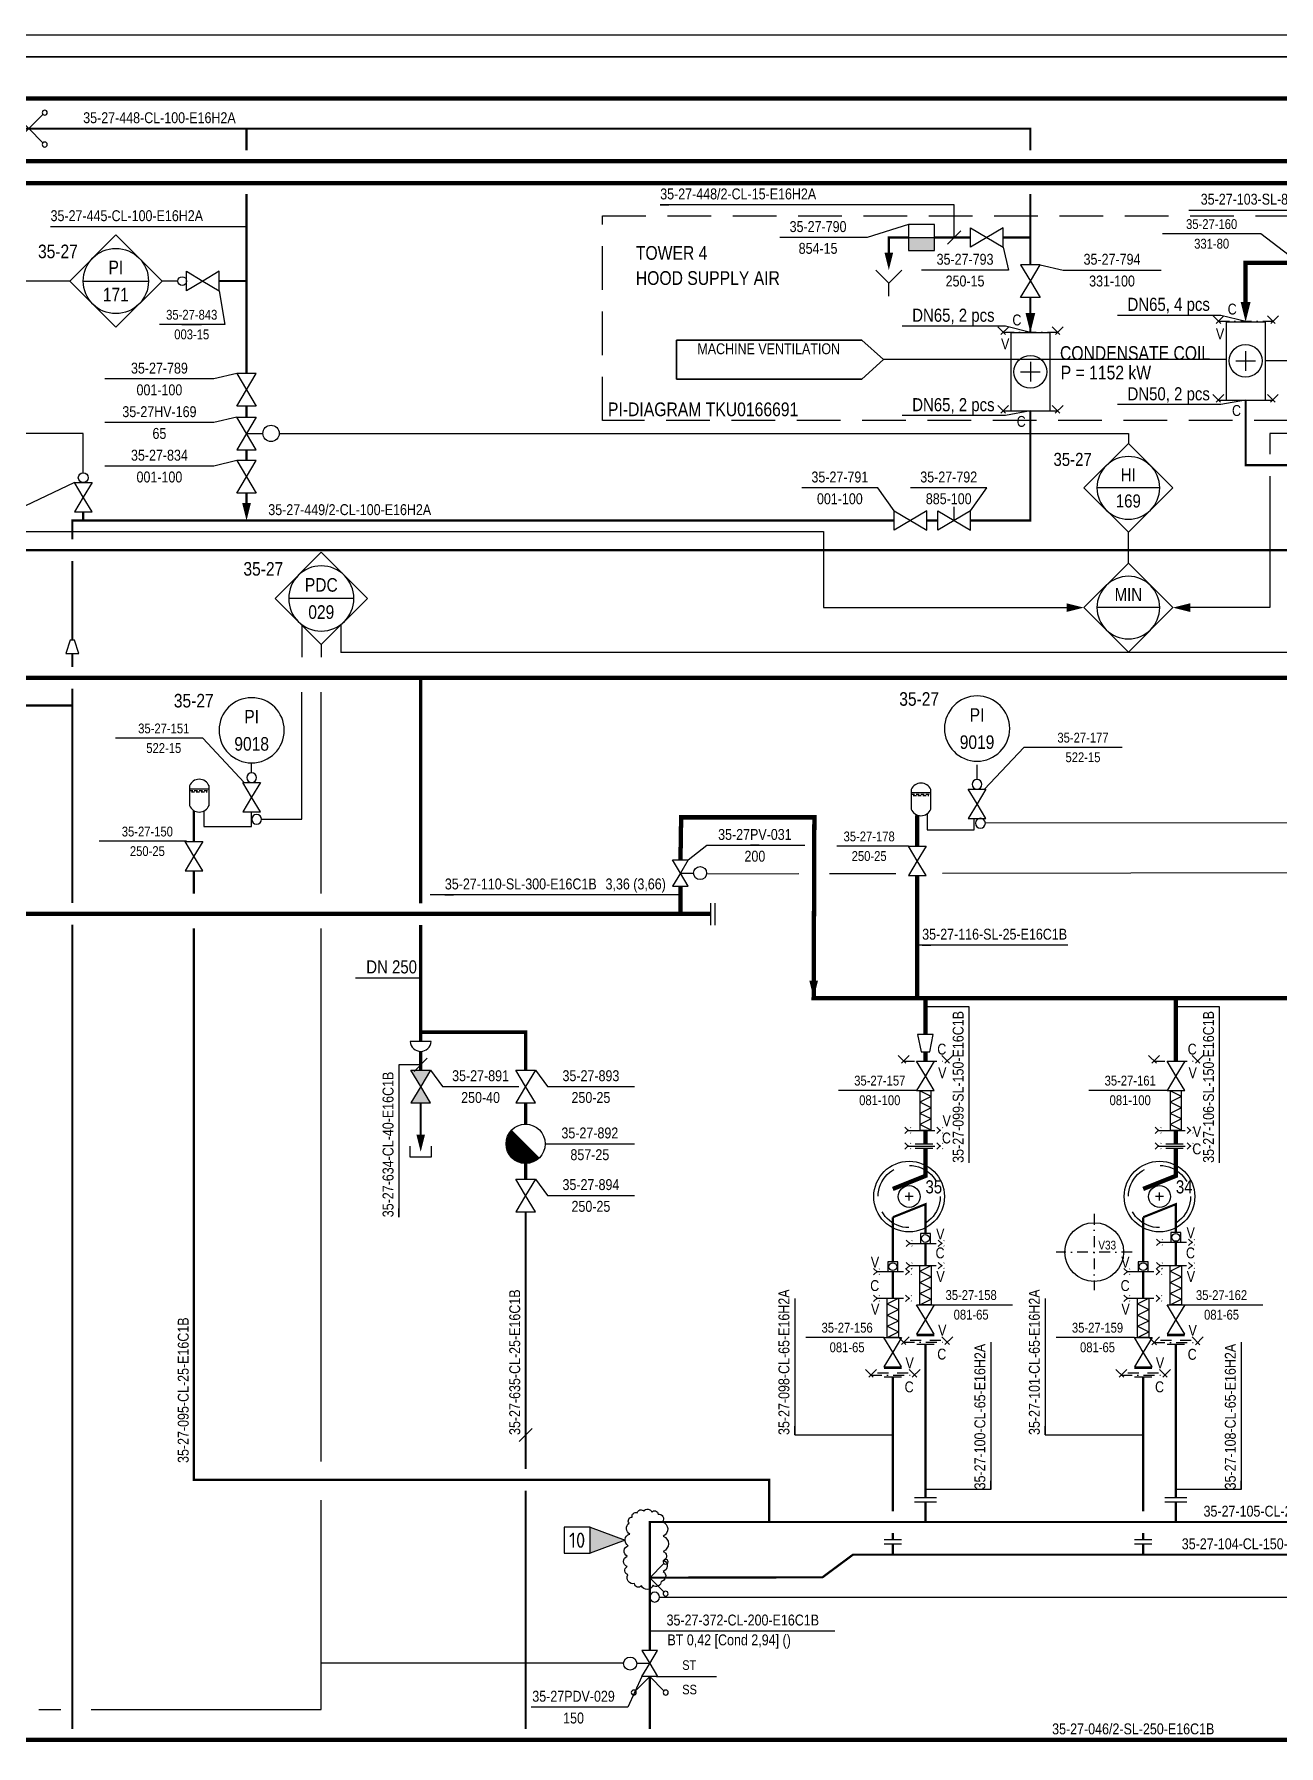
# Model space of a CAD drawing. Header units: millimetres. Extents: x -415 to 12957, y -5 to 599.
# Drawn here: x 2531.2 to 2817, y 201.1 to 594.2 of the extents above; entities that cross this region are included whole.
import ezdxf
from ezdxf.enums import TextEntityAlignment as Align

# ---------------------------------------------------------------- set-up
doc = ezdxf.new("R2010")
doc.units = ezdxf.units.MM
doc.header["$LTSCALE"] = 10
doc.header["$MEASUREMENT"] = 0
for name, pattern in [('CENTER', [2, 1.25, -0.25, 0.25, -0.25]), ('DASHDOT2', [0.5, 0.25, -0.125, 0, -0.125]), ('DASHED', [0.75, 0.5, -0.25]), ('DASHEDX2', [1.5, 1, -0.5])]:
    doc.linetypes.add(name, pattern=pattern)
doc.layers.get('0').update_dxf_attribs({"linetype": 'CONTINUOUS'})
for name, color, linetype in [('HOYRYPATTERIT', 7, 'CONTINUOUS'), ('KUIVATUSSYLINTERIN_N', 7, 'CONTINUOUS'), ('KUIVATUSSYLINTERIT', 31, 'CONTINUOUS'), ('METALLILETKUT', 7, 'CONTINUOUS'), ('NAKOLASIT', 7, 'CONTINUOUS'), ('P-A-SHEET', 3, 'CONTINUOUS'), ('P-COND', 4, 'CONTINUOUS'), ('P-CVPOS', 7, 'CONTINUOUS'), ('P-DELIVERY_LIMIT', 1, 'DASHDOT2'), ('P-EQUIPMENTS', 7, 'CONTINUOUS'), ('P-FITTINGS', 7, 'CONTINUOUS'), ('P-HATCH', 7, 'CONTINUOUS'), ('P-INSTRPOS', 7, 'CONTINUOUS'), ('P-INSTRPOS_TEXTS', 7, 'CONTINUOUS'), ('P-INSTRU', 7, 'CONTINUOUS'), ('P-LINEPOS', 7, 'CONTINUOUS'), ('P-MASS1', 6, 'CONTINUOUS'), ('P-OTHER', 7, 'CONTINUOUS'), ('P-REVISIONS', 1, 'CONTINUOUS'), ('P-STEAM1', 6, 'CONTINUOUS'), ('P-SYMB', 7, 'CONTINUOUS'), ('P-TEXT', 7, 'CONTINUOUS'), ('P-VALVEPOS', 7, 'CONTINUOUS'), ('P-VENTS', 7, 'CONTINUOUS'), ('VAC-TELA_NUMEROT', 7, 'CONTINUOUS'), ('VAC-TELAT', 31, 'CONTINUOUS'), ('VEDENEROTTIMET', 7, 'CONTINUOUS')]:
    doc.layers.add(name, color=color, linetype=linetype)
doc.styles.add('ARIAL', font='ARIALN.TTF')
doc.styles.add('ARIALN', font='ARIALN.TTF')
doc.styles.add('CTS_REV', font='isocp.shx')
doc.styles.add('MODESTD', font='ARIALN.TTF')
doc.styles.add('ROMANS', font='ARIALN.TTF')
doc.styles.get("Standard").update_dxf_attribs({"font": 'ARIALN.TTF'})

# ---------------------------------------------------------------- blocks, each defined once
blk = doc.blocks.new('PPI_0103B')
at = {"color": 0, "linetype": 'ByBlock'}
blk.add_circle((0, 0), 1.25, dxfattribs=at)
blk = doc.blocks.new('PPI_1100A')
at = {"color": 0, "linetype": 'ByBlock'}
blk.add_line((0, 0), (2, 0), dxfattribs=at)
blk = doc.blocks.new('PPI_0900A')
at = {"color": 0, "linetype": 'ByBlock'}
blk.add_line((-2.5, 0), (2.5, 0), dxfattribs=at)
blk = doc.blocks.new('PPI_1000A')
at = {"color": 0, "linetype": 'ByBlock'}
blk.add_line((-1, 0), (1, 0), dxfattribs=at)
blk = doc.blocks.new('PPI_1207A')
at = {"color": 0, "linetype": 'ByBlock'}
for p, q in [((-8.5, 0), (0, 8.5)), ((0, 8.5), (8.5, 0)), ((0, -8.5), (-8.5, 0)), ((-6, 0), (6, 0)), ((8.5, 0), (0, -8.5))]:
    blk.add_line(p, q, dxfattribs=at)
blk.add_circle((0, 0), 6, dxfattribs=at)
blk = doc.blocks.new('PPI_1200A')
at = {"color": 0, "linetype": 'ByBlock'}
blk.add_circle((0, 0), 6, dxfattribs=at)
blk = doc.blocks.new('PI314')
for p, q in [((0, 2.5), (0, -2.5)), ((1, 2.5), (1, -2.5))]:
    blk.add_line(p, q)
blk = doc.blocks.new('P7A1100')
at = {"color": 0, "linetype": 'ByBlock'}
for points in [[(-3, -1.8), (-3, 1.8), (0, 0)], [(3, -1.8), (3, 1.8), (0, 0)]]:
    blk.add_lwpolyline(points, close=True, dxfattribs=at)
blk = doc.blocks.new('CVO5BA3')
at = {"color": 0, "linetype": 'Continuous'}
blk.add_lwpolyline([(-1.5, 4.5, -1), (1.5, 4.5, -1), (-1.5, 4.5)], format="xyb", close=True, dxfattribs=at)
blk.add_lwpolyline([(0, 0), (0, 3)], dxfattribs=at)
at = {"layer": 'P-VENTS', "color": 0, "linetype": 'Continuous'}
for points in [[(-3, -1.8), (-3, 1.8), (0, 0)], [(3, -1.8), (3, 1.8), (0, 0)]]:
    blk.add_lwpolyline(points, close=True, dxfattribs=at)
blk = doc.blocks.new('CVO5B7E')
at = {"color": 0, "linetype": 'Continuous'}
blk.add_lwpolyline([(-1.5, 4.5, -1), (1.5, 4.5, -1), (-1.5, 4.5)], format="xyb", close=True, dxfattribs=at)
blk.add_lwpolyline([(0, 0), (0, 3)], dxfattribs=at)
at = {"layer": 'P-VENTS', "color": 0, "linetype": 'Continuous'}
for points in [[(-3, -1.8), (-3, 1.8), (0, 0)], [(3, -1.8), (3, 1.8), (0, 0)]]:
    blk.add_lwpolyline(points, close=True, dxfattribs=at)
blk = doc.blocks.new('P7A1305')
at = {"color": 0, "linetype": 'ByBlock'}
blk.add_solid([(-4, -1), (-4, 1), (0, 0)], dxfattribs=at)
blk = doc.blocks.new('LAI2587')
for p, q in [((0, 0), (2.5, 0)), ((0, -8.75), (0, 0)), ((2.5, 0), (2.5, -8.75)), ((2.5, -8.75), (0, -8.75))]:
    blk.add_line(p, q)
blk = doc.blocks.new('FLEXIBLE-JOINT')
for p, q in [((1.25, 8.75), (-1.25, 7.5)), ((1.25, 6.25), (-1.25, 7.5)), ((1.25, 6.25), (-1.25, 5)), ((1.25, 3.75), (-1.25, 5)), ((1.25, 3.75), (-1.25, 2.5)), ((1.25, 1.25), (-1.25, 2.5)), ((1.25, 1.25), (-1.25, 0))]:
    blk.add_line(p, q)
at = {"rotation": 180}
blk.add_blockref('LAI2587', (1.25, 0), dxfattribs=at)
blk = doc.blocks.new('P7A0127')
at = {"color": 0, "linetype": 'ByBlock'}
for p, q in [((-7.5, 20), (-7.5, 17.5)), ((7.5, 17.5), (-7.5, 17.5)), ((-7.5, 17.5), (-7.5, 5)), ((7.5, 17.5), (7.5, 20)), ((7.5, 5), (7.5, 17.5))]:
    blk.add_line(p, q, dxfattribs=at)
at = {"color": 0, "linetype": 'DASHEDX2', "ltscale": 0.25}
for points in [[(-7.5, 16.5), (7.5, 16.5)], [(-6, 15.5), (6, 15.5)]]:
    blk.add_lwpolyline(points, dxfattribs=at)
at = {"color": 0, "linetype": 'ByBlock'}
for centre, start, end in [((0, 16.9), 22.4569, 157.5431), ((0, 8.1), 202.4569, 337.5431)]:
    blk.add_arc(centre, 8.12, start, end, dxfattribs=at)
blk = doc.blocks.new('P7A1215')
at = {"color": 0, "linetype": 'ByBlock'}
for p, q in [((0, 2), (0, -2)), ((1, 2), (1, -2))]:
    blk.add_line(p, q, dxfattribs=at)
blk = doc.blocks.new('ARROW')
blk.add_solid([(-2.5, -1.25), (-2.5, 1.25), (2.5, 0)])
at = {"linetype": 'Continuous', "flags": 1}
blk.add_attdef('SYM_WIDTH', (0, 0), '', height=3, dxfattribs=at)
blk = doc.blocks.new('höyrypatteri')
for p, q in [((0, 5), (0, -5)), ((0, 5), (5, 5)), ((5, 5), (5, -5)), ((1.25, 0), (3.75, 0)), ((2.5, 1.25), (2.5, -1.25)), ((0, -5), (5, -5))]:
    blk.add_line(p, q)
blk.add_circle((2.5, 0), 2.09)
blk = doc.blocks.new('*U61')
at = {"color": 0}
for points in [[(5, 4.5), (0, 0)], [(47.5, 4.5), (5, 4.5)], [(47.5, -4.5), (47.5, 4.5)], [(0, 0), (5, -4.5)], [(5, -4.5), (47.5, -4.5)]]:
    blk.add_lwpolyline(points, close=True, dxfattribs=at)
at = {"color": 7, "style": 'ARIALN'}
for tag, p in [('TEKSTI1', (26.25, 2.5)), ('TEKSTI2', (26.25, -2.5))]:
    blk.add_attdef(tag, text='', height=2.5, dxfattribs=at).set_placement(p, align=Align.MIDDLE_CENTER)
at = {"color": 1, "style": 'ARIALN'}
blk.add_attdef('KAAVIO', text='', height=1.5, dxfattribs=at).set_placement((26.25, -5), align=Align.TOP_CENTER)
blk = doc.blocks.new('p7a1370')
at = {"color": 0, "linetype": 'ByBlock'}
for p, q in [((1.25, 1.25), (-1.25, -1.25)), ((-1.25, 1.25), (1.25, -1.25))]:
    blk.add_line(p, q, dxfattribs=at)
blk = doc.blocks.new('A$A7D25')
at = {"layer": 'P-DELIVERY_LIMIT'}
blk.add_lwpolyline([(1.25, 1.25), (11.25, 1.25)], dxfattribs=at)
for p in [(1.25, 1.25), (11.25, 1.25)]:
    blk.add_blockref('p7a1370', p, dxfattribs=at)
blk = doc.blocks.new('P7A1245')
at = {"color": 0, "linetype": 'Continuous'}
for points in [[(-2, 1.8), (-2, -1.8)], [(2, 1), (-2, 1.8)], [(2, -1), (2, 1)], [(-2, -1.8), (2, -1)]]:
    blk.add_lwpolyline(points, dxfattribs=at)
blk = doc.blocks.new('P7A1172')
at = {"color": 0, "linetype": 'ByBlock'}
blk.add_line((0, 0), (0, 2.5), dxfattribs=at)
for points in [[(-3, 1.8), (0, 0), (-3, -1.8)], [(0, 0), (3, -1.8), (3, 1.8)]]:
    blk.add_lwpolyline(points, close=True, dxfattribs=at)
blk = doc.blocks.new('P7A1208')
at = {"color": 0, "linetype": 'ByBlock'}
for p, q in [((-3, 0), (-3, -3)), ((3, -3), (3, 0)), ((-3, -3), (3, -3))]:
    blk.add_line(p, q, dxfattribs=at)
blk.add_lwpolyline([(3, 3), (-3, 3), (-3, 0), (3, 0)], close=True, dxfattribs=at)
blk.add_solid([(-3, 0), (3, 0), (-3, -3), (3, -3)], dxfattribs=at)
blk = doc.blocks.new('P7A1383')
at = {"color": 0}
for p, q in [((-3, 0), (0, -3)), ((0, -3), (3, 0)), ((0, -6), (0, -3))]:
    blk.add_line(p, q, dxfattribs=at)
blk = doc.blocks.new('P7A1210')
at = {"color": 0, "linetype": 'ByBlock'}
blk.add_lwpolyline([(-3, 1.5), (-3, -1.5), (0, -0.5), (0, 0.5)], close=True, dxfattribs=at)
blk = doc.blocks.new('PPI_2100A')
at = {"color": 0, "linetype": 'ByBlock'}
blk.add_line((0, 0), (2, 0), dxfattribs=at)
blk = doc.blocks.new('P7A1304')
at = {"color": 0, "linetype": 'ByBlock'}
blk.add_line((1.5, 1.5), (-1.5, -1.5), dxfattribs=at)
blk = doc.blocks.new('P7A1330')
at = {"color": 0, "linetype": 'ByBlock'}
for q in [(-3.25, 3.25), (3.25, 3.25)]:
    blk.add_line((0, 0), q, dxfattribs=at)
for centre, start, end in [((-3.66, 3.66), 90, 270), ((-3.66, 3.66), 270, 90), ((3.66, 3.66), 90, 270), ((3.66, 3.66), 270, 90)]:
    blk.add_arc(centre, 0.575, start, end, dxfattribs=at)
blk = doc.blocks.new('P7A1332')
at = {"color": 0, "linetype": 'ByBlock'}
for q in [(-3.25, 3.25), (-3.25, -3.25), (3.25, 3.25), (3.25, -3.25)]:
    blk.add_line((0, 0), q, dxfattribs=at)
for centre, start, end in [((-3.66, 3.66), 90, 270), ((-3.66, 3.66), 270, 90), ((3.66, 3.66), 90, 270), ((3.66, 3.66), 270, 90), ((-3.66, -3.66), 90, 270), ((-3.66, -3.66), 270, 90), ((3.66, -3.66), 90, 270), ((3.66, -3.66), 270, 90)]:
    blk.add_arc(centre, 0.575, start, end, dxfattribs=at)
blk = doc.blocks.new('PRE8A7F')
at = {"layer": 'P-VENTS', "color": 0, "linetype": 'Continuous'}
for points in [[(-3, -1.8), (-3, 1.8), (0, 0)], [(3, -1.8), (3, 1.8), (0, 0)]]:
    blk.add_lwpolyline(points, close=True, dxfattribs=at)
blk = doc.blocks.new('CVE8A8F')
at = {"color": 0, "linetype": 'Continuous'}
blk.add_lwpolyline([(-1.5, 4.5, -1), (1.5, 4.5, -1), (-1.5, 4.5)], format="xyb", close=True, dxfattribs=at)
blk.add_lwpolyline([(0, 0), (0, 3)], dxfattribs=at)
at = {"layer": 'P-VENTS', "color": 0, "linetype": 'Continuous'}
for points in [[(-3, -1.8), (-3, 1.8), (0, 0)], [(3, -1.8), (3, 1.8), (0, 0)]]:
    blk.add_lwpolyline(points, close=True, dxfattribs=at)
blk = doc.blocks.new('PPI_0102B')
at = {"color": 0, "linetype": 'ByBlock'}
blk.add_circle((0, -1), 1, dxfattribs=at)
blk = doc.blocks.new('PREC27C')
at = {"layer": 'P-HATCH'}
h = blk.add_hatch(color=0, dxfattribs=at)
h.paths.add_polyline_path([(-3, 1.8), (-3, -1.8), (0, 0)])
h.paths.add_polyline_path([(3, -1.8), (3, 1.8), (0, 0)])
at = {"layer": 'P-VENTS', "color": 0, "linetype": 'Continuous'}
for points in [[(-3, -1.8), (-3, 1.8), (0, 0)], [(3, -1.8), (3, 1.8), (0, 0)]]:
    blk.add_lwpolyline(points, close=True, dxfattribs=at)
blk = doc.blocks.new('LPoist')
at = {"const_width": 3.75}
blk.add_lwpolyline([(1.33, 2.42, -1), (-1.33, 5.08, -5.843182)], format="xyb", dxfattribs=at)
blk.add_circle((0, 3.75), 3.75)
blk = doc.blocks.new('P7A1325')
at = {"color": 0, "linetype": 'ByBlock'}
for p, q in [((-9, -1.5), (-6, 1.5)), ((-9, 1.5), (-6, -1.5)), ((6, -1.5), (9, 1.5)), ((6, 1.5), (9, -1.5))]:
    blk.add_line(p, q, dxfattribs=at)
at = {"color": 0, "linetype": 'CENTER'}
blk.add_line((-7.5, 0), (7.5, 0), dxfattribs=at)
blk = doc.blocks.new('P7A1241')
at = {"color": 0, "linetype": 'ByBlock'}
for p, q in [((-1, -2), (-1, 2)), ((0, 3.5), (0, 1)), ((1, -2), (1, 2)), ((0, -1), (0, -3.5))]:
    blk.add_line(p, q, dxfattribs=at)
blk = doc.blocks.new('P7A1372')
at = {"color": 0, "linetype": 'ByBlock'}
blk.add_lwpolyline([(-14, 3), (-14, -3), (-8, -3), (-8, 3)], close=True, dxfattribs=at)
blk.add_lwpolyline([(-8, 3), (0, 0), (-8, -3)], dxfattribs=at)
blk.add_solid([(-8, -3), (-8, 3), (0, 0)], dxfattribs=at)
at = {"color": 7, "linetype": 'Continuous', "style": 'CTS_REV'}
blk.add_attdef('A', text='', height=3.5, dxfattribs=at).set_placement((-11, 0), align=Align.MIDDLE)

msp = doc.modelspace()

# ---------------------------------------------------------------- linework, layer by layer
at = {"layer": 'KUIVATUSSYLINTERIT', "linetype": 'Continuous'}
for points in [[(2733.05, 327.25), (2731.25, 327.25)], [(2732.15, 326.35), (2732.15, 328.15)], [(2790.55, 327.25), (2788.75, 327.25)], [(2789.65, 326.35), (2789.65, 328.15)]]:
    msp.add_lwpolyline(points, dxfattribs=at)
for centre, radius in [((2732.15, 327.25), 8.11), ((2789.65, 327.25), 8.11), ((2732.16, 327.25), 2.51), ((2789.66, 327.25), 2.51)]:
    msp.add_circle(centre, radius, dxfattribs=at)
at = {"layer": 'KUIVATUSSYLINTERIT', "linetype": 'DASHED', "ltscale": 1.5}
for centre in [(2732.15, 327.25), (2789.65, 327.25)]:
    msp.add_circle(centre, 7.14, dxfattribs=at)
at = {"layer": 'NAKOLASIT'}
for points in [[(2737.03, 316.5), (2737.03, 318.75), (2734.78, 318.75), (2734.78, 316.5)], [(2794.53, 316.75), (2794.53, 319), (2792.28, 319), (2792.28, 316.75)], [(2729.53, 310.02), (2729.53, 312.27), (2727.28, 312.27), (2727.28, 310.02)], [(2787.03, 310.02), (2787.03, 312.27), (2784.78, 312.27), (2784.78, 310.02)]]:
    msp.add_lwpolyline(points, close=True, dxfattribs=at)
at = {"layer": 'NAKOLASIT', "linetype": 'Continuous'}
for centre in [(2735.9, 317.62), (2793.4, 317.87), (2728.4, 311.14), (2785.9, 311.15)]:
    msp.add_circle(centre, 0.9, dxfattribs=at)
at = {"layer": 'P-A-SHEET', "color": 7, "const_width": 0.35}
for points in [[(-410, 0), (12952.06, 0), (12952.06, 594), (-410, 594)], [(-405, 5), (12947.06, 5), (12947.06, 589), (-405, 589)]]:
    msp.add_lwpolyline(points, close=True, dxfattribs=at)
at = {"layer": 'P-COND', "linetype": 'Continuous', "const_width": 0.5}
for points in [[(1939.44, 567.5), (1939.44, 572.5), (2759.99, 572.5), (2759.99, 567.5)], [(2579.99, 572.5), (2579.99, 567.5)], [(2579.99, 557.5), (2579.99, 516.25)], [(2759.99, 557.5), (2759.99, 541.25)], [(2731.99, 547.5), (2727.49, 547.5), (2727.49, 543.5)], [(2746.24, 547.5), (2737.99, 547.5)], [(2759.99, 547.5), (2753.74, 547.5)], [(2579.99, 537.5), (2573.74, 537.5)], [(2759.99, 533.75), (2759.99, 525.66)], [(2579.99, 508.75), (2579.99, 506.25)], [(2759.99, 507.66), (2759.99, 490), (2759.99, 482.5), (2746.24, 482.5)], [(2579.99, 498.75), (2579.99, 496.25)], [(2579.99, 488.75), (2579.99, 486)], [(2542.49, 482.5), (2542.49, 484.47)], [(2728.74, 482.5), (2539.99, 482.5), (2539.99, 478.21)], [(2738.74, 482.5), (2736.24, 482.5)], [(2156.94, 475.71), (5944.77, 475.71), (5944.77, 465.05), (5976.85, 465.05)], [(2539.99, 473.21), (2539.99, 455)], [(2539.99, 452), (2539.99, 448.88)], [(2539.99, 394.67), (2539.99, 440), (2013.13, 440), (2013.13, 443.91)], [(2539.99, 443.88), (2539.99, 440)], [(2567.91, 408.83), (2567.91, 415.88)], [(2567.91, 396.83), (2567.91, 402.08)], [(2539.99, 205), (2539.99, 389.67)], [(2567.91, 388.83), (2567.91, 262.18), (2699.99, 262.18), (2699.99, 252.5)], [(2644.08, 323.75), (2644.08, 264.68)], [(2728.4, 322.5), (2735.9, 325.5), (2735.9, 318.75)], [(2728.4, 322.5), (2728.4, 312.27)], [(2785.9, 322.5), (2793.4, 325.5), (2793.4, 319)], [(2785.9, 322.5), (2785.9, 312.27)], [(2735.9, 316.5), (2735.9, 313.63), (2735.9, 311.38)], [(2793.4, 316.75), (2793.4, 313.63), (2793.4, 311.38)], [(2728.4, 310.02), (2728.4, 306.13), (2728.4, 303.88)], [(2785.9, 310.02), (2785.9, 306.13), (2785.9, 303.88)], [(2644.08, 259.68), (2644.08, 205)], [(2968.14, 252.5), (2672.34, 252.5)], [(2956.46, 245), (2719.17, 245)]]:
    msp.add_lwpolyline(points, dxfattribs=at)
at = {"layer": 'P-COND', "linetype": 'Continuous'}
msp.add_lwpolyline([(2809.42, 510.16, 0.5, 0.5, 0), (2809.42, 495.21, 0.5, 0.5, 0), (2867.3, 495.21, 0, 0, 0)], format="xyseb", dxfattribs=at)
at = {"layer": 'P-COND', "const_width": 0.5}
for points in [[(2619.99, 348.75), (2619.99, 341.5)], [(2735.9, 258.12), (2735.9, 290), (2735.9, 293.25)], [(2793.4, 258.12), (2793.4, 290), (2793.4, 293.25)], [(2728.4, 255), (2728.4, 282.5), (2728.4, 285.75)], [(2785.9, 255), (2785.9, 282.5), (2785.9, 285.75)], [(2735.9, 257.12), (2735.9, 252.5)], [(2793.4, 257.12), (2793.4, 252.5)], [(2672.59, 223), (2672.59, 252.5)], [(2728.4, 250), (2728.4, 248.5)], [(2728.4, 247.5), (2728.4, 245)], [(2785.9, 250), (2785.9, 248.5)], [(2785.9, 247.5), (2785.9, 245)], [(2719.31, 245.05), (2712.25, 239.81), (2672.59, 239.73)], [(2672.59, 217), (2672.59, 205)]]:
    msp.add_lwpolyline(points, dxfattribs=at)
at = {"layer": 'P-CVPOS'}
for points in [[(2577.74, 506.25), (2572.49, 505), (2547.49, 505)], [(2681.44, 404.54), (2685.69, 407.91), (2708.19, 407.91)], [(2670.79, 217), (2667.59, 210), (2645.37, 210)]]:
    msp.add_lwpolyline(points, dxfattribs=at)
at = {"layer": 'P-DELIVERY_LIMIT'}
for points in [[(2803.2, 528.26), (2815.7, 528.26)], [(2753.76, 525.76), (2766.26, 525.76)], [(2753.74, 507.66), (2766.24, 507.66)], [(2803.17, 510.16), (2815.67, 510.16)]]:
    msp.add_lwpolyline(points, dxfattribs=at)
at = {"layer": 'P-INSTRU'}
for points in [[(2504.38, 537.5), (2484.99, 537.5), (2484.99, 480), (2712.49, 480), (2712.49, 462.5), (2768.79, 462.5)], [(2539.38, 537.5), (2525.59, 537.5)], [(2564.24, 537.5), (2560.59, 537.5)], [(2857.49, 517.5), (2857.49, 502.5), (2814.99, 502.5), (2814.99, 497.71)], [(2542.49, 493.47), (2542.49, 502.5), (2525.59, 502.5)], [(2587.49, 502.5), (2762.81, 502.5), (2782.49, 502.5), (2782.49, 500.2)], [(2814.99, 492.71), (2814.99, 462.5), (2796.19, 462.5)], [(2782.49, 472.7), (2782.49, 479.8)], [(2592.66, 458.49), (2592.66, 451.1)], [(2601.66, 458.49), (2601.66, 452.21)], [(2597.16, 453.99), (2597.16, 451.1)], [(2860.64, 452.21), (2601.66, 452.21)], [(2583.42, 413.89), (2592.66, 413.89), (2592.66, 443.1)], [(2597.16, 396.83), (2597.16, 443.1)]]:
    msp.add_lwpolyline(points, dxfattribs=at)
at = {"layer": 'P-INSTRU', "linetype": 'Continuous'}
for points in [[(2739.78, 401.51), (2869.48, 401.71), (2869.48, 442.94)], [(2581.17, 424.58), (2581.17, 426.83)], [(2747.75, 423.06), (2747.75, 426.43)], [(2570.16, 415.88), (2570.16, 412.2)], [(2581.17, 412.2), (2581.17, 415.58)], [(2736.27, 415.15), (2736.27, 411.47), (2747.09, 411.47), (2747.09, 414.06)], [(2749.65, 413.09), (2860.64, 413.16), (2860.64, 413.16)], [(2570.16, 412.2), (2581.17, 412.2)], [(2685.64, 401.38), (2706.83, 401.42)], [(2713.86, 401.45), (2729.1, 401.47)], [(2597.16, 266.38), (2597.16, 388.83)], [(2674.84, 235.26), (2990.96, 235.26), (2990.96, 352.81)], [(2597.16, 209.48), (2597.16, 257.51)], [(2666.59, 220.06), (2597.16, 220.06)], [(2532.28, 209.48), (2537.32, 209.48)], [(2544.31, 209.48), (2597.16, 209.48)]]:
    msp.add_lwpolyline(points, dxfattribs=at)
at = {"layer": 'P-LINEPOS'}
for points in [[(2742.49, 547.5), (2742.49, 555), (2674.99, 555)], [(2534.99, 550), (2579.99, 550)], [(2679.64, 396.54), (2622.14, 396.54)], [(2619.99, 357.5), (2614.99, 357.5), (2614.99, 322.5)], [(2644.08, 272.5), (2644.08, 275)], [(2672.59, 227.5), (2715.09, 227.5)]]:
    msp.add_lwpolyline(points, dxfattribs=at)
at = {"layer": 'P-MASS1', "const_width": 0.8}
for points in [[(2619.99, 394.62), (2619.99, 446.42)], [(2619.99, 362.86), (2619.99, 389.62)], [(2619.99, 365), (2644.08, 365), (2644.08, 356.25)], [(2619.99, 360.61), (2619.99, 356.25)], [(2644.08, 348.75), (2644.08, 343.86)], [(2644.08, 334.86), (2644.08, 331.25)]]:
    msp.add_lwpolyline(points, dxfattribs=at)
at = {"layer": 'P-OTHER', "linetype": 'DASHEDX2'}
msp.add_lwpolyline([(2661.7, 552.5), (2911.39, 552.5), (2911.39, 505.5), (2661.7, 505.5)], close=True, dxfattribs=at)
at = {"layer": 'P-OTHER'}
for points in [[(2796.41, 553.79), (2847.67, 553.79)], [(2768.63, 385), (2734, 385)], [(2604.99, 377.5), (2619.99, 377.5)], [(2745.9, 335), (2745.9, 370.85), (2735.9, 370.85)], [(2803.4, 335), (2803.4, 370.85), (2793.4, 370.85)], [(2705.9, 303.85), (2705.9, 272.5), (2728.4, 272.5)], [(2763.4, 303.85), (2763.4, 272.5), (2785.9, 272.5)], [(2750.9, 293.85), (2750.9, 260), (2735.9, 260)], [(2808.4, 293.85), (2808.4, 260), (2793.4, 260)], [(2674.15, 217), (2687.91, 217)]]:
    msp.add_lwpolyline(points, dxfattribs=at)
at = {"layer": 'P-OTHER', "linetype": 'Continuous'}
for points in [[(2730.54, 527.19), (2754.29, 527.19), (2760.01, 525.76)], [(2779.98, 529.69), (2803.73, 529.69), (2809.45, 528.26)], [(2804.92, 519.44), (2726.26, 519.44)], [(2878.35, 519.16), (2813.92, 519.16)], [(2759.99, 507.66), (2754.29, 506.63), (2730.54, 506.63)], [(2809.42, 510.16), (2803.73, 509.13), (2779.98, 509.13)]]:
    msp.add_lwpolyline(points, dxfattribs=at)
at = {"layer": 'P-REVISIONS'}
msp.add_lwpolyline([(2667.85, 252.26, -0.666667), (2668.56, 253.62, 0.044047), (2668.56, 253.62, -0.666667), (2669.73, 254.59, 0.245581), (2669.73, 254.59, -0.666667), (2671.22, 254.98, 0.496068), (2671.22, 254.98, -0.666667), (2673.04, 254.79, 0.746619), (2673.04, 254.79, -0.666667), (2674.53, 254.33, 0.905086), (2674.53, 254.33, -0.666667), (2675.5, 252.58, 2.06437), (2675.5, 252.58, -0.666667), (2675.7, 249.27, 4.333458), (2675.7, 249.27, -0.666667), (2675.7, 245.77, 5), (2675.7, 245.77, -0.666667), (2675.83, 243.7, 4.297442), (2675.83, 243.7, -0.666667), (2675.7, 241.17, 5.764773), (2675.7, 241.17, -0.666667), (2675.18, 238.83, 11.33655), (2675.18, 238.83, -0.666667), (2673.36, 237.99, -2.572099), (2673.36, 237.99, -0.666667), (2670.7, 237.86, -1.582159), (2670.7, 237.86, -0.666667), (2669.08, 238.38, -1.089156), (2669.08, 238.38, -0.666667), (2667.59, 240.39, -0.568235), (2667.59, 240.39, -0.666667), (2667.39, 242.27, -0.254245), (2667.39, 242.27, -0.666667), (2667.39, 244.67, -0.2), (2667.39, 244.67, -0.666667), (2667.65, 247.07, -0.144504), (2667.65, 247.07, -0.666667), (2667.98, 249.73, -0.137536), (2667.98, 249.73, -0.544343), (2667.85, 252.26, -0.092765), (2667.85, 252.26, -0.092765)], format="xyb", dxfattribs=at)
at = {"layer": 'P-STEAM1', "linetype": 'Continuous', "const_width": 1}
for points in [[(1230.31, 579.44), (6591.76, 579.44)], [(1230.31, 565), (6459.81, 565)], [(1230.31, 560), (6459.81, 560)], [(1230.31, 446.44), (2477.49, 446.38), (2482.49, 446.38), (2492.49, 446.38), (6312.49, 446.06), (6327.49, 446.06), (6459.81, 446.05)], [(2987.53, 372.83), (2710.23, 372.83), (2710.39, 414.34), (2679.8, 414.34), (2679.64, 404.54)], [(2734, 407.7), (2734, 414.76)], [(2734, 400.95), (2734, 372.83)], [(1279.14, 202.5), (3010.59, 202.5), (3010.59, 392.68), (3312.53, 392.68)], [(2212.9, 392.36), (2492.49, 392.2), (2507.49, 392.19), (2686.5, 392.19)], [(2735.9, 342.5), (2735.9, 339.31)], [(2793.4, 342.5), (2793.4, 339.31)], [(2735.9, 338.31), (2735.9, 332), (2728.4, 329)], [(2793.4, 338.31), (2793.4, 332), (2785.9, 329)]]:
    msp.add_lwpolyline(points, dxfattribs=at)
at = {"layer": 'P-STEAM1', "linetype": 'Continuous'}
msp.add_lwpolyline([(2809.42, 532.66, 1, 1, 0), (2809.42, 541.66, 1, 1, 0), (2819.42, 541.66, 0, 0, 0)], format="xyseb", dxfattribs=at)
at = {"layer": 'P-STEAM1', "const_width": 1}
for points in [[(2679.64, 391.87), (2679.64, 398.54)], [(2735.9, 372.83), (2735.9, 364.5)], [(2793.4, 372.83), (2793.4, 358.38)], [(2735.9, 360.5), (2735.9, 358.38)]]:
    msp.add_lwpolyline(points, dxfattribs=at)
at = {"layer": 'P-VALVEPOS'}
for points in [[(2731.99, 550.5), (2722.49, 547.5), (2702.49, 547.5)], [(2819.42, 543.34), (2812.92, 548.32), (2790.32, 548.32)], [(2753.74, 545.25), (2754.99, 540), (2734.99, 540)], [(2762.24, 541.25), (2767.49, 540), (2789.99, 540)], [(2573.74, 535.25), (2574.99, 527.5), (2559.99, 527.5)], [(2577.74, 516.25), (2572.49, 515), (2547.49, 515)], [(2577.74, 496.25), (2572.49, 495), (2547.49, 495)], [(2540.46, 491.22), (2527.49, 485), (2512.49, 485)], [(2728.74, 484.75), (2724.99, 490), (2707.49, 490)], [(2746.24, 484.75), (2749.99, 490), (2732.49, 490)], [(2569.99, 432.5), (2549.89, 432.5)], [(2579.48, 422.33), (2569.99, 432.5)], [(2781.07, 430.39), (2758.47, 430.39), (2749.44, 420.81)], [(2566.22, 408.83), (2546.12, 408.83)], [(2731.97, 407.7), (2715.56, 407.7)], [(2622.24, 356.25), (2624.99, 352.5), (2642.49, 352.5)], [(2646.33, 356.25), (2649.08, 352.5), (2669.08, 352.5)], [(2733.88, 351.62), (2715.9, 351.62)], [(2791.38, 351.62), (2773.4, 351.62)], [(2617.49, 338.86), (2617.49, 336.36), (2622.49, 336.36), (2622.49, 338.86)], [(2648.58, 339.36), (2669.08, 339.36)], [(2646.33, 331.25), (2649.08, 327.5), (2669.08, 327.5)], [(2737.93, 302.38), (2755.9, 302.38)], [(2795.43, 302.37), (2813.4, 302.37)], [(2726.38, 294.88), (2708.4, 294.88)], [(2783.88, 294.88), (2765.9, 294.88)]]:
    msp.add_lwpolyline(points, dxfattribs=at)
at = {"layer": 'VAC-TELAT', "linetype": 'DASHDOT2'}
for points in [[(2774.65, 323.25), (2774.65, 305.75)], [(2774.65, 323.25), (2774.65, 305.75)], [(2783.4, 314.5), (2765.9, 314.5)]]:
    msp.add_lwpolyline(points, dxfattribs=at)
at = {"layer": 'VAC-TELAT', "linetype": 'Continuous'}
msp.add_circle((2774.65, 314.5), 6.75, dxfattribs=at)
at = {"layer": 'VEDENEROTTIMET'}
msp.add_lwpolyline([(2622.37, 362.86), (2617.6, 362.86)], dxfattribs=at)
msp.add_arc((2619.99, 362.99), 2.39, 183.296, 356.704, dxfattribs=at)

# ---------------------------------------------------------------- block references
at = {"layer": 'HOYRYPATTERIT', "xscale": 1.800000000000182, "yscale": 1.800000000000182, "zscale": 1.800000000000182}
for p in [(2804.92, 519.16), (2755.49, 516.66)]:
    msp.add_blockref('höyrypatteri', p, dxfattribs=at)
at = {"layer": 'METALLILETKUT', "yscale": 1.028571429000294, "zscale": 1.028571429000294, "rotation": 180}
for p, xscale in [((2735.9, 351.5), -1.028571429000294), ((2793.4, 351.5), -1.028571429000294), ((2735.9, 311.38), 1.028571429000294), ((2793.4, 311.38), 1.028571429000294), ((2728.4, 303.88), 1.028571429000294), ((2785.9, 303.88), 1.028571429000294)]:
    msp.add_blockref('FLEXIBLE-JOINT', p, dxfattribs=dict(at, xscale=xscale))
at = {"layer": 'P-COND', "linetype": 'Continuous', "xscale": -0.900000000000091, "yscale": 0.900000000000091, "zscale": 0.900000000000091, "rotation": 89.99999999999952}
msp.add_blockref('ARROW', (2759.99, 527.91), dxfattribs=at)
at = {"layer": 'P-CVPOS', "color": 140, "rotation": 180}
msp.add_blockref('PPI_1000A', (2559.99, 505), dxfattribs=at)
at = {"layer": 'P-CVPOS', "color": 140, "xscale": -1}
for p in [(2696.73, 407.91), (2655.09, 210)]:
    msp.add_blockref('PPI_1000A', p, dxfattribs=at)
at = {"layer": 'P-DELIVERY_LIMIT'}
for name, p in [('p7a1370', (2753.76, 525.76)), ('p7a1370', (2766.26, 525.76)), ('p7a1370', (2803.2, 528.26)), ('p7a1370', (2815.7, 528.26)), ('p7a1370', (2803.17, 510.16)), ('p7a1370', (2815.67, 510.16)), ('p7a1370', (2753.74, 507.66)), ('p7a1370', (2766.24, 507.66)), ('A$A7D25', (2729.65, 357.12)), ('A$A7D25', (2787.15, 357.12)), ('A$A7D25', (2729.65, 292.54)), ('A$A7D25', (2787.15, 292.5)), ('A$A7D25', (2722.15, 285.02)), ('A$A7D25', (2779.65, 285.02))]:
    msp.add_blockref(name, p, dxfattribs=at)
at = {"layer": 'P-DELIVERY_LIMIT', "xscale": 0.4899999999999999, "yscale": 0.4899999999999999, "zscale": 0.4899999999999999}
for p in [(2735.57, 342.44), (2793.07, 342.44), (2735.57, 338.85), (2793.07, 338.85), (2735.9, 316.49), (2793.4, 316.75), (2728.4, 310.01), (2735.9, 311.38), (2785.9, 310.01), (2793.4, 311.38), (2728.4, 303.88), (2785.9, 303.88)]:
    msp.add_blockref('P7A1325', p, dxfattribs=at)
at = {"layer": 'P-EQUIPMENTS', "xscale": 0.3002463749403548, "yscale": 0.3002463749403548, "zscale": 0.3002463749403548}
for p in [(2569.13, 415.56), (2734.86, 414.7)]:
    msp.add_blockref('P7A0127', p, dxfattribs=at)
at = {"layer": 'P-FITTINGS'}
msp.add_blockref('P7A1208', (2734.99, 547.5), dxfattribs=at)
for name, p, rotation in [('P7A1210', (2539.99, 455), 90), ('P7A1245', (2735.9, 362.5), 270), ('P7A1215', (2735.57, 339.31), 270), ('P7A1215', (2793.07, 339.31), 270), ('P7A1241', (2735.9, 294.25), 90), ('P7A1241', (2793.4, 294.25), 90), ('P7A1241', (2728.4, 286.75), 90), ('P7A1241', (2785.9, 286.75), 90), ('P7A1215', (2728.4, 247.5), 90), ('P7A1215', (2785.9, 247.5), 90)]:
    msp.add_blockref(name, p, dxfattribs=dict(at, rotation=rotation))
at = {"layer": 'P-INSTRPOS', "color": 140, "xscale": -1.2, "yscale": 1.2, "zscale": 1.2}
msp.add_blockref('PPI_1207A', (2782.49, 490), dxfattribs=at)
at = {"layer": 'P-INSTRPOS', "xscale": -1.2, "yscale": 1.2, "zscale": 1.2}
msp.add_blockref('PPI_1207A', (2782.49, 462.5), dxfattribs=at)
at = {"layer": 'P-INSTRU', "color": 140}
for name, p, xscale, yscale, zscale in [('PPI_1207A', (2549.99, 537.5), 1.2478, 1.2478, 1.2478), ('PPI_1207A', (2597.16, 464.6), -1.2478, 1.2478, 1.2478), ('PPI_1200A', (2581.17, 434.33), -1.2478, 1.2478, 1.2478), ('PPI_1200A', (2747.75, 434.72), -1.2478, 1.2478, 1.2478), ('PPI_0103B', (2581.17, 423.45), -0.899999999999636, 0.899999999999636, 0.899999999999636), ('PPI_0103B', (2747.75, 421.93), -0.899999999999636, 0.899999999999636, 0.899999999999636), ('PPI_0103B', (2582.3, 413.89), -0.899999999999636, 0.899999999999636, 0.899999999999636), ('PPI_0103B', (2748.53, 412.99), -0.899999999999636, 0.899999999999636, 0.899999999999636), ('PPI_0103B', (2673.71, 235.26), -0.899999999999636, 0.899999999999636, 0.899999999999636)]:
    msp.add_blockref(name, p, dxfattribs=dict(at, xscale=xscale, yscale=yscale, zscale=zscale))
at = {"layer": 'P-INSTRU', "rotation": 270}
msp.add_blockref('PPI_0102B', (2566.24, 537.5), dxfattribs=at)
at = {"layer": 'P-INSTRU', "xscale": 0.899999999999636, "yscale": 0.899999999999636, "zscale": 0.899999999999636}
msp.add_blockref('PPI_0103B', (2542.49, 492.34), dxfattribs=at)
at = {"layer": 'P-LINEPOS', "color": 140}
for name, p in [('PPI_1100A', (2542.49, 572.5)), ('PPI_2100A', (2674.99, 555)), ('PPI_1100A', (2799.11, 553.79)), ('PPI_1100A', (2534.99, 550)), ('PPI_2100A', (2584.99, 482.5)), ('PPI_1100A', (2625.54, 396.54)), ('PPI_1100A', (2735.15, 385)), ('PPI_1100A', (2813.85, 245)), ('PPI_1100A', (2676.45, 227.5)), ('PPI_2100A', (2764.99, 202.5))]:
    msp.add_blockref(name, p, dxfattribs=at)
at = {"layer": 'P-LINEPOS'}
for p in [(2742.49, 547.5), (2619.99, 357.5), (2644.08, 272.5)]:
    msp.add_blockref('P7A1304', p, dxfattribs=at)
at = {"layer": 'P-LINEPOS', "color": 140, "rotation": 90}
for p in [(2745.9, 335), (2803.4, 335), (2614.99, 322.5), (2644.08, 272.5), (2705.9, 272.5), (2763.4, 272.5), (2567.96, 266.07), (2750.9, 260), (2808.4, 260)]:
    msp.add_blockref('PPI_1100A', p, dxfattribs=at)
at = {"layer": 'P-OTHER'}
ref = msp.add_blockref('*U61', (2726.26, 519.44), dxfattribs=dict(at, xscale=-1))
ref.add_attrib('TEKSTI1', 'MACHINE VENTILATION', dxfattribs={"layer": '0', "color": 7, "height": 2.5, "style": 'ARIALN'}).set_placement((2699.91, 521.94), align=Align.MIDDLE_CENTER)
msp.add_blockref('PI314', (2686.5, 392.1), dxfattribs=at)
at = {"layer": 'P-OTHER', "rotation": 90.00000000000001}
for p in [(2735.9, 257.12), (2793.4, 257.12)]:
    msp.add_blockref('PI314', p, dxfattribs=at)
at = {"layer": 'P-REVISIONS'}
msp.add_blockref('P7A1372', (2666.92, 248.33), dxfattribs=at).add_auto_attribs({'A': '10'})
at = {"layer": 'P-STEAM1', "linetype": 'Continuous', "xscale": -0.900000000000091, "yscale": 0.900000000000091, "zscale": 0.900000000000091, "rotation": 89.99999999999967}
msp.add_blockref('ARROW', (2809.42, 530.41), dxfattribs=at)
at = {"layer": 'P-SYMB'}
for name, p in [('P7A1332', (2529.99, 572.5)), ('P7A1383', (2727.49, 540)), ('P7A1305', (2772.29, 462.5))]:
    msp.add_blockref(name, p, dxfattribs=at)
for name, p, rotation in [('P7A1305', (2727.49, 540), 270), ('P7A1305', (2579.99, 482.5), 270), ('P7A1305', (2792.69, 462.5), 180), ('P7A1305', (2710.23, 372.83), 270), ('P7A1305', (2619.99, 337.5), 270), ('P7A1330', (2672.57, 239.71), 270), ('P7A1330', (2672.59, 217), 180)]:
    msp.add_blockref(name, p, dxfattribs=dict(at, rotation=rotation))
at = {"layer": 'P-SYMB', "xscale": 1.199999999999818, "yscale": 1.199999999999818, "zscale": 1.199999999999818}
msp.add_blockref('LPoist', (2644.08, 334.86), dxfattribs=at)
at = {"layer": 'P-VALVEPOS', "color": 140, "rotation": 180}
for p in [(2711.24, 547.5), (2744.99, 540), (2559.99, 515), (2559.99, 495), (2716.24, 490), (2741.24, 490)]:
    msp.add_blockref('PPI_0900A', p, dxfattribs=at)
at = {"layer": 'P-VALVEPOS', "color": 140, "yscale": 0.9, "zscale": 0.9}
for p, xscale in [((2801.62, 548.32), -0.9), ((2567.41, 527.5), 0.9), ((2560.99, 432.5), -0.9), ((2772.07, 430.39), -0.9), ((2557.22, 408.83), -0.9), ((2722.97, 407.7), -0.9), ((2725.41, 351.62), -0.9), ((2782.91, 351.62), -0.9), ((2746.39, 302.38), 0.9), ((2803.89, 302.37), 0.9), ((2717.91, 294.88), -0.9), ((2775.41, 294.88), -0.9)]:
    msp.add_blockref('PPI_0900A', p, dxfattribs=dict(at, xscale=xscale))
at = {"layer": 'P-VALVEPOS', "color": 140}
for p in [(2778.74, 540), (2633.74, 352.5), (2659.08, 352.5), (2658.83, 339.36), (2659.08, 327.5)]:
    msp.add_blockref('PPI_0900A', p, dxfattribs=at)
at = {"layer": 'P-VENTS', "xscale": 1.25, "yscale": 1.25, "zscale": 1.25}
for name, p in [('P7A1100', (2749.99, 547.5)), ('P7A1100', (2569.99, 537.5)), ('P7A1100', (2732.49, 482.5)), ('P7A1172', (2742.49, 482.5))]:
    msp.add_blockref(name, p, dxfattribs=at)
at = {"layer": 'P-VENTS'}
for name, p, xscale, yscale, zscale, rotation in [('P7A1100', (2759.99, 537.5), 1.25, 1.25, 1.25, 90), ('PRE8A7F', (2579.99, 512.5), 1.25, 1.25, 1.25, 90), ('CVE8A8F', (2579.99, 502.5), 1.25, 1.25, 1.25, 270), ('P7A1100', (2579.99, 492.5), 1.25, 1.25, 1.25, 90), ('P7A1100', (2542.49, 487.84), 1.125, 1.125, 1.125, 270), ('P7A1100', (2581.17, 418.95), 1.125, 1.125, 1.125, 270), ('P7A1100', (2747.75, 417.43), 1.125, 1.125, 1.125, 270), ('P7A1100', (2567.91, 405.45), 1.125, 1.125, 1.125, 270), ('P7A1100', (2734, 404.33), 1.125, 1.125, 1.125, 270), ('P7A1100', (2735.9, 355), 1.125, 1.125, 1.125, 270), ('P7A1100', (2793.4, 355), 1.125, 1.125, 1.125, 270), ('PREC27C', (2619.99, 352.5), 1.25, 1.25, 1.25, 270), ('P7A1100', (2644.08, 352.5), 1.25, 1.25, 1.25, 270), ('P7A1100', (2644.08, 327.5), 1.25, 1.25, 1.25, 270), ('P7A1100', (2735.9, 299), 1.125, 1.125, 1.125, 270), ('P7A1100', (2793.4, 299), 1.125, 1.125, 1.125, 270), ('P7A1100', (2728.4, 291.5), 1.125, 1.125, 1.125, 270), ('P7A1100', (2785.9, 291.5), 1.125, 1.125, 1.125, 270)]:
    msp.add_blockref(name, p, dxfattribs=dict(at, xscale=xscale, yscale=yscale, zscale=zscale, rotation=rotation))
for name, p, rotation in [('CVO5B7E', (2679.64, 401.54), 270), ('CVO5BA3', (2672.59, 220), 90)]:
    msp.add_blockref(name, p, dxfattribs=dict(at, rotation=rotation))

# ---------------------------------------------------------------- texts
at = {"layer": 'KUIVATUSSYLINTERIN_N', "style": 'ARIALN'}
for s, p in [('35', (2735.91, 329.48)), ('34', (2793.41, 329.48))]:
    msp.add_text(s, height=3, dxfattribs=at).set_placement(p, align=Align.MIDDLE_LEFT)
at = {"layer": 'P-CVPOS', "color": 140, "style": 'ARIAL'}
for s, p in [('35-27HV-169', (2559.99, 507.5)), ('65', (2559.99, 502.5)), ('35-27PV-031', (2696.73, 410.41)), ('200', (2696.73, 405.41)), ('35-27PDV-029', (2655.09, 212.5)), ('150', (2655.09, 207.5))]:
    msp.add_text(s, height=2.5, dxfattribs=at).set_placement(p, align=Align.MIDDLE)
at = {"layer": 'P-DELIVERY_LIMIT', "linetype": 'Continuous', "style": 'MODESTD'}
for s, p in [('ST', (2680.05, 218.55)), ('SS', (2680.05, 212.93))]:
    msp.add_text(s, height=2.205, dxfattribs=at).set_placement(p)
at = {"layer": 'P-DELIVERY_LIMIT', "style": 'ROMANS'}
for p in [(2805.3, 529.81), (2755.86, 527.31), (2806.29, 506.51), (2756.85, 504.01)]:
    msp.add_attdef('C', p, '', height=2.5, dxfattribs=at)
for p in [(2755.17, 521.84), (2804.51, 524.12)]:
    msp.add_attdef('V', text='', height=2.5, dxfattribs=at).set_placement(p, align=Align.RIGHT)
at = {"layer": 'P-DELIVERY_LIMIT', "linetype": 'Continuous', "style": 'ROMANS'}
for p in [(2740.68, 359.86), (2798.18, 359.86), (2741.75, 339.45), (2799.25, 336.95), (2740.28, 313.06), (2797.78, 313.06), (2725.28, 305.56), (2782.78, 305.56), (2740.68, 289.82), (2798.18, 289.77), (2733.18, 282.29), (2790.68, 282.3)]:
    msp.add_attdef('C', text='', height=2.5, rotation=359.8896, dxfattribs=at).set_placement(p, align=Align.RIGHT)
for p in [(2738.81, 354.43), (2796.31, 354.43), (2739.82, 343.41), (2797.32, 340.91), (2738.35, 317.41), (2795.85, 317.67), (2723.35, 310.93), (2780.85, 310.93), (2738.4, 307.63), (2795.9, 307.63), (2723.4, 300.13), (2780.9, 300.13), (2738.81, 295.33), (2796.31, 295.29), (2731.31, 287.8), (2788.81, 287.81)]:
    msp.add_attdef('V', p, '', height=2.5, rotation=359.8896, dxfattribs=at)
at = {"layer": 'P-INSTRPOS_TEXTS', "style": 'ARIAL'}
for height, p in [(3.119, (2541.25, 542.74)), (3, (2774.09, 495.04)), (3.119, (2588.42, 469.84)), (3.119, (2572.44, 439.57)), (3.119, (2739.02, 439.96))]:
    msp.add_text('35-27', height=height, dxfattribs=at).set_placement(p, align=Align.RIGHT)
for s, height, p in [('PI', 3.119, (2549.99, 540.62)), ('171', 3.119, (2549.99, 534.38)), ('HI', 3, (2782.49, 493)), ('169', 3, (2782.49, 487)), ('PDC', 3.119, (2597.16, 467.72)), ('MIN', 3, (2782.49, 465.5)), ('029', 3.119, (2597.16, 461.48)), ('PI', 3.119, (2581.17, 437.45)), ('PI', 3.119, (2747.75, 437.84)), ('9018', 3.119, (2581.17, 431.21)), ('9019', 3.119, (2747.75, 431.6))]:
    msp.add_text(s, height=height, dxfattribs=at).set_placement(p, align=Align.MIDDLE)
at = {"layer": 'P-LINEPOS', "color": 140, "style": 'ARIAL'}
for s, p in [('35-27-448-CL-100-E16H2A', (2542.49, 575)), ('35-27-448/2-CL-15-E16H2A', (2674.99, 557.5)), ('35-27-103-SL-80-E16C1B', (2799.11, 556.29)), ('35-27-445-CL-100-E16H2A', (2534.99, 552.5)), ('35-27-449/2-CL-100-E16H2A', (2584.99, 485)), ('35-27-110-SL-300-E16C1B', (2625.54, 399.04)), ('3,36 (3,66)', (2662.43, 399.04)), ('35-27-116-SL-25-E16C1B', (2735.15, 387.5)), ('35-27-105-CL-200-E16C1B', (2799.76, 255)), ('35-27-104-CL-150-E16C1B', (2794.76, 247.5)), ('35-27-372-CL-200-E16C1B', (2676.45, 230)), ('BT 0,42 [Cond 2,94] ()', (2676.65, 225.44)), ('35-27-046/2-SL-250-E16C1B', (2764.99, 205))]:
    msp.add_text(s, height=2.5, dxfattribs=at).set_placement(p, align=Align.MIDDLE_LEFT)
for s, p in [('35-27-099-SL-150-E16C1B', (2743.4, 335)), ('35-27-106-SL-150-E16C1B', (2800.9, 335)), ('35-27-634-CL-40-E16C1B', (2612.49, 322.5)), ('35-27-635-CL-25-E16C1B', (2641.58, 272.5)), ('35-27-098-CL-65-E16H2A', (2703.4, 272.5)), ('35-27-101-CL-65-E16H2A', (2760.9, 272.5)), ('35-27-095-CL-25-E16C1B', (2565.46, 266.07)), ('35-27-100-CL-65-E16H2A', (2748.4, 260)), ('35-27-108-CL-65-E16H2A', (2805.9, 260))]:
    msp.add_text(s, height=2.5, rotation=90, dxfattribs=at).set_placement(p, align=Align.MIDDLE_LEFT)
at = {"layer": 'P-OTHER', "linetype": 'Continuous', "style": 'MODESTD'}
for s, p in [('TOWER 4', (2669.39, 542.38)), ('HOOD SUPPLY AIR', (2669.39, 536.61)), ('CONDENSATE COIL', (2766.79, 519.39)), ('P = 1152 kW', (2766.96, 514.89)), ('PI-DIAGRAM TKU0166691', (2662.99, 506.46))]:
    msp.add_text(s, height=3.15, dxfattribs=at).set_placement(p)
at = {"layer": 'P-TEXT', "style": 'ARIALN'}
for s, p in [('DN65, 2 pcs', (2732.86, 528.15)), ('DN65, 4 pcs', (2782.3, 530.65)), ('DN50, 2 pcs', (2782.3, 510.1)), ('DN65, 2 pcs', (2732.86, 507.6))]:
    msp.add_text(s, height=3, dxfattribs=at).set_placement(p)
msp.add_text('DN 250', height=3, dxfattribs=at).set_placement((2607.49, 380), align=Align.MIDDLE_LEFT)
at = {"layer": 'P-VALVEPOS', "color": 140, "style": 'ARIAL'}
for s, height, p in [('35-27-790', 2.5, (2711.24, 550)), ('35-27-160', 2.25, (2801.62, 550.57)), ('331-80', 2.25, (2801.62, 546.07)), ('854-15', 2.5, (2711.24, 545)), ('35-27-793', 2.5, (2744.99, 542.5)), ('35-27-794', 2.5, (2778.74, 542.5)), ('250-15', 2.5, (2744.99, 537.5)), ('331-100', 2.5, (2778.74, 537.5)), ('35-27-843', 2.25, (2567.41, 529.75)), ('003-15', 2.25, (2567.41, 525.25)), ('35-27-789', 2.5, (2559.99, 517.5)), ('001-100', 2.5, (2559.99, 512.5)), ('35-27-834', 2.5, (2559.99, 497.5)), ('001-100', 2.5, (2559.99, 492.5)), ('35-27-791', 2.5, (2716.24, 492.5)), ('35-27-792', 2.5, (2741.24, 492.5)), ('001-100', 2.5, (2716.24, 487.5)), ('885-100', 2.5, (2741.24, 487.5)), ('35-27-151', 2.25, (2560.99, 434.75)), ('35-27-177', 2.25, (2772.07, 432.64)), ('522-15', 2.25, (2560.99, 430.25)), ('522-15', 2.25, (2772.07, 428.14)), ('35-27-150', 2.25, (2557.22, 411.08)), ('35-27-178', 2.25, (2722.97, 409.95)), ('250-25', 2.25, (2557.22, 406.58)), ('250-25', 2.25, (2722.97, 405.45)), ('35-27-891', 2.5, (2633.74, 355)), ('35-27-893', 2.5, (2659.08, 355)), ('35-27-157', 2.25, (2725.41, 353.88)), ('35-27-161', 2.25, (2782.91, 353.88)), ('250-40', 2.5, (2633.74, 350)), ('250-25', 2.5, (2659.08, 350)), ('081-100', 2.25, (2725.41, 349.38)), ('081-100', 2.25, (2782.91, 349.38)), ('35-27-892', 2.5, (2658.83, 341.86)), ('857-25', 2.5, (2658.83, 336.86)), ('35-27-894', 2.5, (2659.08, 330)), ('250-25', 2.5, (2659.08, 325)), ('35-27-158', 2.25, (2746.39, 304.63)), ('35-27-162', 2.25, (2803.89, 304.62)), ('081-65', 2.25, (2746.39, 300.13)), ('081-65', 2.25, (2803.89, 300.12)), ('35-27-156', 2.25, (2717.91, 297.13)), ('35-27-159', 2.25, (2775.41, 297.13)), ('081-65', 2.25, (2717.91, 292.63)), ('081-65', 2.25, (2775.41, 292.63))]:
    msp.add_text(s, height=height, dxfattribs=at).set_placement(p, align=Align.MIDDLE)
at = {"layer": 'VAC-TELA_NUMEROT', "style": 'ARIALN'}
msp.add_text('V33', height=2, dxfattribs=at).set_placement((2775.6, 316.1), align=Align.MIDDLE_LEFT)

doc.saveas('drawing.dxf')
